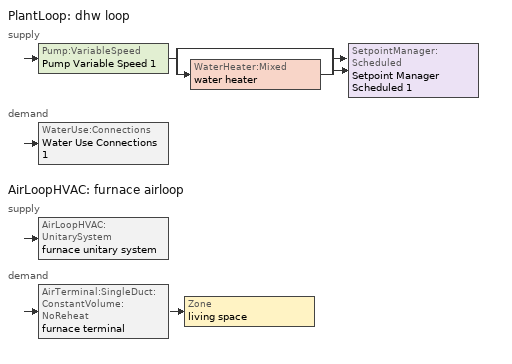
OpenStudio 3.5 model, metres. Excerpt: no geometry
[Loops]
PlantLoop 'dhw loop'
 supply: Pump:VariableSpeed 'Pump Variable Speed 1' > split
  | bypass
  | WaterHeater:Mixed 'water heater'
  join > SetpointManager:Scheduled 'Setpoint Manager Scheduled 1'
 demand: WaterUse:Connections 'Water Use Connections 1'
AirLoopHVAC 'furnace airloop'
 supply: AirLoopHVAC:UnitarySystem 'furnace unitary system'
 demand: AirTerminal:SingleDuct:ConstantVolume:NoReheat 'furnace terminal' > Zone 'living space'
[EnergyManagementSystem:ProgramCallingManager]
total_loads_program calling manager: EndOfZoneTimestepAfterZoneReporting; total_loads_program
unmet_hours_program calling manager: EndOfZoneTimestepBeforeZoneReporting; unmet_hours_program
infil_program calling manager: BeginZoneTimestepAfterInitHeatBalance; infil_program
natural_vent_program calling manager: BeginZoneTimestepAfterInitHeatBalance; natural_vent_program
furnace_airloop_0_duct_program calling manager: EndOfSystemTimestepAfterHVACReporting; furnace_airloop_0_duct_program
water heater EC_adj ProgramManager: EndOfSystemTimestepBeforeHVACReporting; water_heater_EC_adj
furnace supply fan disaggregate program calling manager: EndOfSystemTimestepBeforeHVACReporting; furnace_supply_fan_disaggregate_program
fixedwindow_view_factor_to_ground_program calling manager: BeginZoneTimestepAfterInitHeatBalance; fixedwindow_view_factor_to_ground_program
Emissions Calc Prgm: EndOfSystemTimestepBeforeHVACReporting; Emissions_Calc_Prgm
[EnergyManagementSystem:Program]
total_loads_program: Set loads_htg_tot = 0; Set loads_clg_tot = 0; If htg_load_liv > 0; Set loads_htg_tot = htg_load_tot - clg_load_tot; ElseIf clg_load_liv > 0; Set loads_clg_tot = clg_load_tot - htg_load_tot; EndIf
unmet_hours_program: Set htg_unmet_hours = 0; Set clg_unmet_hours = 0; If (DayOfYear >= 1) && (DayOfYear <= 365); Set htg_unmet_hours = htg_unmet_hours + zone_htg_unmet_s; EndIf
infil_program: Set p_m = 0.14; Set p_s = 0.22; Set s_m = 270; Set s_s = 370; Set z_m = 9.99744; Set z_s = 2.4384; Set f_t = (((s_m/z_m)^p_m)*((z_s/s_s)^p_s)); Set Tdiff = airflow_tin_s-airflow_tt_s; Set dT = @Abs Tdiff; Set c = 0.0742; Set Cs = 0.0575; Set Cw = 0.1308; Set n = 0.65; Set sft = (f_t*0.7000000000000001); Set temp1 = ((c*Cw)*((sft*site_vw_s)^(2*n)))^2; Set Qinf = (((c*Cs*(dT^n))^2)+temp1)^0.5; Set Qinf = (@Max Qinf 0); Set mech_vent_house_fan_sensible_load_equip_act = 0.0; Set mech_vent_house_fan_latent_load_equip_act = 0.0; Set OASupInPb = out_pb_s; Set OASupInTemp = airflow_tt_s; Set OASupInW = out_wt_s; Set OASupRho = (@RhoAirFnPbTdbW OASupInPb OASupInTemp OASupInW); Set OASupCp = (@CpAirFnW OASupInW); Set OASupInEnth = (@HFnTdbW OASupInTemp OASupInW); Set ZoneTemp = airflow_tin_s; Set ZoneW = airflow_win_s; Set ZoneCp = (@CpAirFnW ZoneW); Set ZoneAirEnth = (@HFnTdbW ZoneTemp ZoneW); Set mech_vent_house_fan_cfis_act = 0.0; Set QWHV_cfis_sup = 0.0; Set QWHV_cfis_suppl_sup = 0.0; Set QWHV_cfis_suppl_exh = 0.0; Set Qrange = 0; Set Qbath = 0; Set Qdryer = 0; Set Qdryer = Qdryer + 0.00383 * clothes_dryer_exhaust_0_sch_s; Set QWHV_sup = 0.0; Set QWHV_exh = 0.0; Set Qexhaust = Qrange + Qbath + Qdryer + QWHV_exh + QWHV_cfis_suppl_exh; Set Qsupply = QWHV_sup + QWHV_cfis_sup + QWHV_cfis_suppl_sup; Set Qfan = (@Max Qexhaust Qsupply); If Qfan > 0; Set Qavg = ((Qexhaust + Qsupply) / 2.0); If ((@Abs (Qexhaust - Qavg)) / Qavg) <= 0.1; Set phi = 1; Else; Set phi = (Qinf / (Qinf + Qfan)); EndIf; Set Qinf_adj = phi * Qinf; Else; Set Qinf_adj = Qinf; EndIf; Set infil_flow_act = Qinf_adj; Set Qload = Qfan; Set Effectiveness_Sens = 0.0; Set Effectiveness_Lat = 0.0; Set Fan_MFR = Qload * OASupRho; Set ZoneInEnth = OASupInEnth; Set ZoneInTemp = OASupInTemp; Set FanTotalToLv = Fan_MFR * (ZoneInEnth - ZoneAirEnth); Set FanSensToLv = Fan_MFR * ZoneCp * (ZoneInTemp - ZoneTemp); Set FanLatToLv = FanTotalToLv - FanSensToLv; Set mech_vent_house_fan_sensible_load_equip_act = mech_vent_house_fan_sensible_load_equip_act + FanSensToLv; Set mech_vent_house_fan_latent_load_equip_act = mech_vent_house_fan_latent_load_equip_act + FanLatToLv
natural_vent_program: Set Tin = airflow_tin_s; Set Tout = airflow_tt_s; Set Wout = out_wt_s; Set Pbar = out_pb_s; Set Phiout = (@RhFnTdbWPb Tout Wout Pbar); Set MaxHR = 0.0115; Set MaxRH = 0.7; Set Tnvsp = (htg_sp_s + clg_sp_s) / 2; Set NVavail = natural_vent_avail_s; Set ClgSsnAvail = cool_season; Set natural_vent_flow_act = 0; Set whole_house_fan_flow_act = 0; Set whole_house_fan_mix_act = 0; Set whole_house_fan_act = 0; If (Wout < MaxHR) && (Phiout < MaxRH) && (Tin > Tout) && (Tin > Tnvsp) && (ClgSsnAvail > 0); Set WHF_Flow = 0; Set Adj = (Tin-Tnvsp)/(Tin-Tout); Set Adj = (@Min Adj 1); Set Adj = (@Max Adj 0); If (WHF_Flow > 0); Set whole_house_fan_flow_act = WHF_Flow*Adj; Set whole_house_fan_mix_act = WHF_Flow*Adj; Set WHF_W = 0; Set whole_house_fan_act = WHF_W*Adj; ElseIf (NVavail > 0); Set NVArea = 5646.8697384960005; Set Cs = 8.963020389461627e-05; Set Cw = 6.158219665777789e-05; Set Tdiff = Tin-Tout; Set dT = (@Abs Tdiff); Set Vwind = site_vw_s; Set SGNV = NVArea*Adj*((((Cs*dT)+(Cw*(Vwind^2)))^0.5)/1000); Set MaxNV = 0.9061390909440001; Set natural_vent_flow_act = (@Min SGNV MaxNV); EndIf; EndIf
furnace_airloop_0_duct_program: Set furnace_airloop_AH_MFR = furnace_airloop_AH_MFR_s; Set furnace_airloop_Fan_RTF = 0; Set furnace_airloop_Fan_RTF = furnace_airloop_Fan_RTF + furnace_airloop_Fan_RTF_s; Set furnace_airloop_AH_VFR = furnace_airloop_AH_VFR_s; Set furnace_airloop_AH_Tout = furnace_airloop_AH_Tout_s; Set furnace_airloop_AH_Wout = furnace_airloop_AH_Wout_s; Set furnace_airloop_RA_T = furnace_airloop_RA_T_s; Set furnace_airloop_Ra_W = furnace_airloop_Ra_W_s; Set furnace_airloop_0_DZ_T = furnace_airloop_0_DZ_T_s; Set furnace_airloop_0_DZ_W = furnace_airloop_0_DZ_W_s; Run furnace_airloop_0_duct_subroutine; Set furnace_airloop_0_SupSensLkToLv_equip_act = furnace_airloop_0_SupSensLkToLv; Set furnace_airloop_0_SupLatLkToLv_equip_act = furnace_airloop_0_SupLatLkToLv; Set furnace_airloop_0_SupCondToLv_equip_act = furnace_airloop_0_SupCondToLv; Set furnace_airloop_0_RetSensLkToRP_equip_act = furnace_airloop_0_RetSensLkToRP; Set furnace_airloop_0_RetLatLkToRP_equip_act = furnace_airloop_0_RetLatLkToRP; Set furnace_airloop_0_RetCondToRP_equip_act = furnace_airloop_0_RetCondToRP; Set furnace_airloop_0_RetCondToDZ_equip_act = furnace_airloop_0_RetCondToDZ; Set furnace_airloop_0_SupCondToDZ_equip_act = furnace_airloop_0_SupCondToDZ; Set furnace_airloop_0_SupSensLkToDZ_equip_act = furnace_airloop_0_SupSensLkToDZ; Set furnace_airloop_0_SupLatLkToDZ_equip_act = furnace_airloop_0_SupLatLkToDZ; Set furnace_airloop_0_ZoneMixDZToLv_mix_act = furnace_airloop_0_ZoneMixDZToLv; Set furnace_airloop_0_ZoneMixLvToDZ_mix_act = furnace_airloop_0_ZoneMixLvToDZ
water_heater_EC_adj: Set dhw_e_cons = water_heater_energy + water_heater_on_cycle_parasitic + water_heater_off_cycle_parasitic; Set water_heater_ec_adj_act = 0.0 * dhw_e_cons; Set ec_adj_energy = water_heater_ec_adj_act * 3600 * SystemTimeStep
furnace_supply_fan_disaggregate_program: Set furnace_supply_fan_primary_htg = 0; If furnace_htg_coil_s > 0; Set furnace_supply_fan_primary_htg = furnace_supply_fan_s; EndIf
fixedwindow_view_factor_to_ground_program: Set fixedwindow0_actuator = 0.5*fixedwindow_shading_coefficient; Set fixedwindow1_actuator = 0.5*fixedwindow_shading_coefficient; Set fixedwindow2_actuator = 0.5*fixedwindow_shading_coefficient; Set fixedwindow3_actuator = 0.5*fixedwindow_shading_coefficient
Emissions_Calc_Prgm: SET fut_hr_val = Fut_Sen; SET his_hr_val = His_Sen; SET fut_yr_val = 444; SET his_yr_val = 1314; SET elec = Ele_Sen; SET conv = 1000000 * 60 * 60; SET conv_kg_mt = 0.001; SET fut_hr = (fut_hr_val * elec / conv) * conv_kg_mt; SET his_hr = (his_hr_val * elec / conv) * conv_kg_mt; SET fut_yr = (fut_yr_val * elec / conv) * conv_kg_mt; SET his_yr = (his_yr_val * elec / conv) * conv_kg_mt; SET fut_hr_intensity = fut_hr * 1000 / 2160.017976729603; SET his_hr_intensity = his_hr * 1000 / 2160.017976729603; SET fut_yr_intensity = fut_yr * 1000 / 2160.017976729603; SET his_yr_intensity = his_yr * 1000 / 2160.017976729603
[EnergyManagementSystem:Sensor]
Name | Output Variable or Output Meter | Output Variable or Output Meter Index Key
clg_load_tot | Cooling:EnergyTransfer
htg_load_tot | Heating:EnergyTransfer
clg_load_liv | Cooling:EnergyTransfer:Zone:LIVING SPACE
htg_load_liv | Heating:EnergyTransfer:Zone:LIVING SPACE
zone_clg_unmet_s | Zone Cooling Setpoint Not Met Time | living space
zone_htg_unmet_s | Zone Heating Setpoint Not Met Time | living space
clothes_dryer_exhaust_0_sch_s | Schedule Value | clothes dryer 1
clg_sp_s | Schedule Value | cooling setpoint
htg_sp_s | Schedule Value | heating setpoint
natural_vent_avail_s | Schedule Value | natural vent avail schedule
furnace_airloop_0_DZ_W_s | Zone Mean Air Humidity Ratio | crawlspace - unvented
furnace_airloop_0_DZ_T_s | Zone Air Temperature | crawlspace - unvented
furnace_airloop_Ra_W_s | System Node Humidity Ratio | Node 9
furnace_airloop_RA_T_s | System Node Temperature | Node 9
furnace_airloop_AH_Wout_s | System Node Humidity Ratio | Node 6
furnace_airloop_AH_VFR_s | System Node Current Density Volume Flow Rate | Node 6
furnace_airloop_AH_MFR_s | System Node Mass Flow Rate | Node 6
furnace_airloop_Fan_RTF_s | Fan Runtime Fraction | furnace supply fan
airflow_tt_s | Zone Outdoor Air Drybulb Temperature | living space
airflow_tin_s | Zone Mean Air Temperature | living space
site_vw_s | Site Wind Speed
airflow_win_s | Zone Air Humidity Ratio | living space
out_wt_s | Site Outdoor Air Humidity Ratio
furnace_airloop_AH_Tout_s | System Node Temperature | Node 6
water_heater_off_cycle_parasitic | Water Heater Off Cycle Parasitic Electricity Rate | water heater
water_heater_on_cycle_parasitic | Water Heater On Cycle Parasitic Electricity Rate | water heater
water_heater_energy | Water Heater NaturalGas Rate | water heater
out_pb_s | Site Outdoor Air Barometric Pressure
furnace_htg_coil_s | Heating Coil NaturalGas Energy | furnace htg coil
furnace_supply_fan_s | Fan Electricity Energy | furnace supply fan
fixedwindow_shading_coefficient | Schedule Value | trans schedule winter=0.7 summer=0.7
cool_season | Schedule Value | cooling season schedule
Fut_Sen | Schedule Value | RMPAc 2030 Future Hourly Emissions Sch
His_Sen | Schedule Value | Rocky Mountains 2019 Historical Hourly Emissions Sch
Ele_Sen | Facility Total Purchased Electricity Energy | Whole Building
[EnergyManagementSystem:Actuator]
Name | Actuated Component | Actuated Component Type | Actuated Component Control Type
mech_vent_house_fan_latent_load_equip_act | mech vent house fan latent load equip | OtherEquipment | Power Level
mech_vent_house_fan_sensible_load_equip_act | mech vent house fan sensible load equip | OtherEquipment | Power Level
infil_flow_act | infil flow | Zone Infiltration | Air Exchange Flow Rate
mech_vent_house_fan_cfis_act | mech vent house fan cfis | ElectricEquipment | Electricity Rate
whole_house_fan_mix_act | whole house fan mix | ZoneMixing | Air Exchange Flow Rate
whole_house_fan_act | whole house fan | ElectricEquipment | Electricity Rate
whole_house_fan_flow_act | whole house fan flow | Zone Infiltration | Air Exchange Flow Rate
natural_vent_flow_act | natural vent flow | Zone Infiltration | Air Exchange Flow Rate
furnace_airloop_0_ZoneMixLvToDZ_mix_act | furnace_airloop_0_ZoneMixLvToDZ mix | ZoneMixing | Air Exchange Flow Rate
furnace_airloop_0_ZoneMixDZToLv_mix_act | furnace_airloop_0_ZoneMixDZToLv mix | ZoneMixing | Air Exchange Flow Rate
furnace_airloop_0_SupLatLkToDZ_equip_act | furnace_airloop_0_SupLatLkToDZ equip | OtherEquipment | Power Level
furnace_airloop_0_SupSensLkToDZ_equip_act | furnace_airloop_0_SupSensLkToDZ equip | OtherEquipment | Power Level
furnace_airloop_0_RetCondToDZ_equip_act | furnace_airloop_0_RetCondToDZ equip | OtherEquipment | Power Level
furnace_airloop_0_SupCondToDZ_equip_act | furnace_airloop_0_SupCondToDZ equip | OtherEquipment | Power Level
furnace_airloop_0_RetLatLkToRP_equip_act | furnace_airloop_0_RetLatLkToRP equip | OtherEquipment | Power Level
furnace_airloop_0_RetSensLkToRP_equip_act | furnace_airloop_0_RetSensLkToRP equip | OtherEquipment | Power Level
furnace_airloop_0_RetCondToRP_equip_act | furnace_airloop_0_RetCondToRP equip | OtherEquipment | Power Level
furnace_airloop_0_SupCondToLv_equip_act | furnace_airloop_0_SupCondToLv equip | OtherEquipment | Power Level
furnace_airloop_0_SupLatLkToLv_equip_act | furnace_airloop_0_SupLatLkToLv equip | OtherEquipment | Power Level
furnace_airloop_0_SupSensLkToLv_equip_act | furnace_airloop_0_SupSensLkToLv equip | OtherEquipment | Power Level
water_heater_ec_adj_act | water heater EC adjustment | OtherEquipment | Power Level
fixedwindow3_actuator | Window13 | Surface | View Factor To Ground
fixedwindow2_actuator | Window8 | Surface | View Factor To Ground
fixedwindow1_actuator | Window6 | Surface | View Factor To Ground
fixedwindow0_actuator | Window1 | Surface | View Factor To Ground
[OtherEquipment:Definition] Design Level Calculation Method=EquipmentLevel; Fraction Radiant=0
Name | Design Level {W} | Fraction Latent | Fraction Lost
mech vent house fan latent load equip; furnace_airloop_0_SupLatLkToDZ equip; furnace_airloop_0_RetLatLkToRP equip; furnace_airloop_0_SupLatLkToLv equip | 0 | 1 | 0
mech vent house fan sensible load equip; furnace_airloop_0_SupSensLkToDZ equip; furnace_airloop_0_RetCondToDZ equip; furnace_airloop_0_SupCondToDZ equip; furnace_airloop_0_RetSensLkToRP equip; furnace_airloop_0_RetCondToRP equip; furnace_airloop_0_SupCondToLv equip; furnace_airloop_0_SupSensLkToLv equip | 0 | 0 | 0
water heater EC adjustment | 0.01 | 0 | 1
[ElectricEquipment:Definition] Design Level Calculation Method=EquipmentLevel
Name | Design Level {W} | Fraction Latent | Fraction Radiant | Fraction Lost
mech vent house fan cfis | 0 | 0 | 0 | 0
whole house fan | 0 | 0 | 0 | 1
dishwasher | 31.1823 | 0.3 | 0.18 | 0.4
clothes washer | 9.88015 | 0.03 | 0.162 | 0.7
[EnergyManagementSystem:Subroutine]
furnace_airloop_0_duct_subroutine: Set AH_MFR = furnace_airloop_AH_MFR; If AH_MFR>0; Set AH_Tout = furnace_airloop_AH_Tout; Set AH_Wout = furnace_airloop_AH_Wout; Set RA_T = furnace_airloop_RA_T; Set RA_W = furnace_airloop_Ra_W; Set Fan_RTF = furnace_airloop_Fan_RTF; Set DZ_T = furnace_airloop_0_DZ_T; Set DZ_W = furnace_airloop_0_DZ_W; Set AH_VFR = furnace_airloop_AH_VFR; Set h_SA = (@HFnTdbW AH_Tout AH_Wout); Set h_RA = (@HFnTdbW RA_T RA_W); Set h_fg = (@HfgAirFnWTdb AH_Wout AH_Tout); Set h_DZ = (@HFnTdbW DZ_T DZ_W); Set air_cp = 1006.0; Set f_sup = 0.09; Set f_ret = 0.060000000000000005; Set sup_lk_mfr = f_sup * AH_MFR; Set ret_lk_mfr = f_ret * AH_MFR; Set SupTotLkToLiv = sup_lk_mfr*(h_RA - h_SA); Set SupLatLkToLv = sup_lk_mfr*h_fg*(RA_W-AH_Wout); Set SupSensLkToLv = SupTotLkToLiv-SupLatLkToLv; Set supply_ua = 15.217; Set eTm = 0-((Fan_RTF/(AH_MFR*air_cp))*supply_ua); Set t_sup = DZ_T+((AH_Tout-DZ_T)*(@Exp eTm)); Set SupCondToLv = AH_MFR*air_cp*(t_sup-AH_Tout); Set SupCondToDZ = 0-SupCondToLv; Set return_ua = 2.472; Set eTm = 0-((Fan_RTF/(AH_MFR*air_cp))*return_ua); Set t_ret = DZ_T+((RA_T-DZ_T)*(@Exp eTm)); Set RetCondToRP = AH_MFR*air_cp*(t_ret-RA_T); Set RetCondToDZ = 0-RetCondToRP; Set RetLatLkToRP = 0; Set RetSensLkToRP = ret_lk_mfr*air_cp*(DZ_T-RA_T); Set SupTotLkToDZ = sup_lk_mfr*(h_SA-h_DZ); Set SupLatLkToDZ = sup_lk_mfr*h_fg*(AH_Wout-DZ_W); Set SupSensLkToDZ = SupTotLkToDZ-SupLatLkToDZ; Set f_imbalance = f_sup-f_ret; Set oa_vfr = 0.0 * f_imbalance * AH_VFR; Set sup_lk_vfr = f_sup * AH_VFR; Set ret_lk_vfr = f_ret * AH_VFR; If f_sup > f_ret; Set ZoneMixLvToDZ = 0; Set ZoneMixDZToLv = (sup_lk_vfr-ret_lk_vfr)-oa_vfr; Else; Set ZoneMixLvToDZ = (ret_lk_vfr-sup_lk_vfr)+oa_vfr; Set ZoneMixDZToLv = 0; EndIf; Else; Set SupLatLkToLv = 0; Set SupSensLkToLv = 0; Set SupCondToLv = 0; Set RetCondToRP = 0; Set RetLatLkToRP = 0; Set RetSensLkToRP = 0; Set RetCondToDZ = 0; Set SupCondToDZ = 0; Set SupLatLkToDZ = 0; Set SupSensLkToDZ = 0; Set ZoneMixLvToDZ = 0; Set ZoneMixDZToLv = 0; EndIf; Set furnace_airloop_0_SupLatLkToLv = SupLatLkToLv; Set furnace_airloop_0_SupSensLkToLv = SupSensLkToLv; Set furnace_airloop_0_SupCondToLv = SupCondToLv; Set furnace_airloop_0_RetCondToRP = RetCondToRP; Set furnace_airloop_0_RetLatLkToRP = RetLatLkToRP; Set furnace_airloop_0_RetSensLkToRP = RetSensLkToRP; Set furnace_airloop_0_RetCondToDZ = RetCondToDZ; Set furnace_airloop_0_SupCondToDZ = SupCondToDZ; Set furnace_airloop_0_SupLatLkToDZ = SupLatLkToDZ; Set furnace_airloop_0_SupSensLkToDZ = SupSensLkToDZ; Set furnace_airloop_0_ZoneMixLvToDZ = ZoneMixLvToDZ; Set furnace_airloop_0_ZoneMixDZToLv = ZoneMixDZToLv
[AirLoopHVAC:ReturnPlenum]
Air Loop HVAC Return Plenum 1: ThermalZone=furnace airloop ret air zone
[Zone equipment]
living space: furnace terminal
[Sizing:Zone] Zone Cooling Design Supply Air Temperature Input Method=SupplyAirTemperature; Zone Cooling Design Supply Air Temperature {C}=14; Zone Cooling Design Supply Air Temperature Difference {deltaC}=11.11; Zone Heating Design Supply Air Temperature Input Method=SupplyAirTemperature; Zone Heating Design Supply Air Temperature {C}=40; Zone Heating Design Supply Air Temperature Difference {deltaC}=11.11; Zone Cooling Design Supply Air Humidity Ratio {kg-H2O/kg-air}=0.0085; Zone Heating Design Supply Air Humidity Ratio {kg-H2O/kg-air}=0.008; Cooling Design Air Flow Method=DesignDay; Heating Design Air Flow Method=DesignDay; Account for Dedicated Outdoor Air System=No; Dedicated Outdoor Air System Control Strategy=NeutralSupplyAir; Dedicated Outdoor Air Low Setpoint Temperature for Design {C}=autosize; Dedicated Outdoor Air High Setpoint Temperature for Design {C}=autosize; Zone Load Sizing Method=Sensible Load Only No Latent Load; Zone Latent Cooling Design Supply Air Humidity Ratio Input Method=HumidityRatioDifference; Zone Cooling Design Supply Air Humidity Ratio Difference {kgWater/kgDryAir}=0.005; Zone Latent Heating Design Supply Air Humidity Ratio Input Method=HumidityRatioDifference; Zone Humidification Design Supply Air Humidity Ratio Difference {kgWater/kgDryAir}=0.005
furnace airloop ret air zone; crawlspace - unvented; attic - vented; living space
[EnergyManagementSystem:InternalVariable]
furnace_airloop_max_sup_fan_mfr: Internal Data Index Key=furnace supply fan; Internal Data Type=Fan Maximum Mass Flow Rate
[WaterUse:Equipment]
Name | Water Use Equipment Definition | Flow Rate Fraction Schedule
dishwasher | dishwasher | dishwasher
clothes washer | clothes washer | clothes washer
dhw distribution waste | dhw distribution waste | dhw fixtures
dhw fixtures | dhw fixtures | dhw fixtures
[WaterUse:Equipment:Definition]
Name | Peak Flow Rate {m3/s} | Target Temperature Schedule
dishwasher | 3.5038e-07
clothes washer | 2.36558e-07
dhw distribution waste | 1.94826e-06 | mixed water temperature schedule
dhw fixtures | 5.52832e-06 | mixed water temperature schedule
[WaterUse:Connections]
Water Use Connections 1: Drain Water Heat Exchanger Type=None; Drain Water Heat Exchanger Destination=Plant; Water Use Equipment Name 1=dhw fixtures; Water Use Equipment Name 2=dhw distribution waste; Water Use Equipment Name 3=clothes washer; Water Use Equipment Name 4=dishwasher
[EnergyManagementSystem:OutputVariable] Type of Data in Variable=Summed; Update Frequency=SystemTimestep
Name | EMS Variable | EMS Program or Subroutine | Units
water heater EC adjustment outvar | ec_adj_energy | water_heater_EC_adj | J
furnace supply fan htg primary disaggregate | furnace_supply_fan_primary_htg | furnace_supply_fan_disaggregate_program | J
Future_Hourly_Electricity_Emissions | fut_hr | Emissions_Calc_Prgm | mt
Historical_Hourly_Electricity_Emissions | his_hr | Emissions_Calc_Prgm | mt
Future_Annual_Electricity_Emissions | fut_yr | Emissions_Calc_Prgm | mt
Historical_Annual_Electricity_Emissions | his_yr | Emissions_Calc_Prgm | mt
Future_Hourly_Electricity_Emissions_Intensity | fut_hr_intensity | Emissions_Calc_Prgm | kg/ft2
Historical_Hourly_Electricity_Emissions_Intensity | his_hr_intensity | Emissions_Calc_Prgm | kg/ft2
Future_Annual_Electricity_Emissions_Intensity | fut_yr_intensity | Emissions_Calc_Prgm | kg/ft2
Historical_Annual_Electricity_Emissions_Intensity | his_yr_intensity | Emissions_Calc_Prgm | kg/ft2
[WaterHeater:Sizing]
water heater: Design Mode=PeakDraw; Time Storage Can Meet Peak Draw {hr}=0.538503; Time for Tank Recovery {hr}=0; Nominal Tank Volume for Autosizing Plant Connections {m3}=1
[WaterHeater:Mixed]
water heater: Tank Volume {m3}=0.143846; Setpoint Temperature Schedule=WH Setpoint Temp; Deadband Temperature Difference {deltaC}=2; Maximum Temperature Limit {C}=99; Heater Control Type=Cycle; Heater Maximum Capacity {W}=10550.6; Heater Minimum Capacity {W}=0; Heater Fuel Type=NaturalGas; Heater Thermal Efficiency=0.783317; Off Cycle Parasitic Fuel Consumption Rate {W}=0; Off Cycle Parasitic Fuel Type=Electricity; Off Cycle Parasitic Heat Fraction to Tank=0; On Cycle Parasitic Fuel Consumption Rate {W}=0; On Cycle Parasitic Fuel Type=Electricity; On Cycle Parasitic Heat Fraction to Tank=0; Ambient Temperature Indicator=ThermalZone; Ambient Temperature Thermal Zone=living space; Off Cycle Loss Coefficient to Ambient Temperature {W/K}=2.18432; Off Cycle Loss Fraction to Thermal Zone=0.91; On Cycle Loss Coefficient to Ambient Temperature {W/K}=2.18432; On Cycle Loss Fraction to Thermal Zone=1; Use Side Effectiveness=1; Source Side Effectiveness=1; Use Side Design Flow Rate {m3/s}=autosize; Source Side Design Flow Rate {m3/s}=autosize; Indirect Water Heating Recovery Time {hr}=1.5; Source Side Flow Control Mode=IndirectHeatPrimarySetpoint
[SetpointManager:Scheduled]
Setpoint Manager Scheduled 1: Control Variable=Temperature; Schedule=dhw temp
[Pump:VariableSpeed]
Pump Variable Speed 1: Rated Flow Rate {m3/s}=0.01; Rated Pump Head {Pa}=1; Rated Power Consumption {W}=0; Motor Efficiency=1; Fraction of Motor Inefficiencies to Fluid Stream=0; Coefficient 1 of the Part Load Performance Curve=0; Coefficient 2 of the Part Load Performance Curve=1; Coefficient 3 of the Part Load Performance Curve=0; Coefficient 4 of the Part Load Performance Curve=0; Pump Control Type=Intermittent; Skin Loss Radiative Fraction=0.5; Design Power Sizing Method=PowerPerFlowPerPressure; Design Electric Power per Unit Flow Rate {W/(m3/s)}=348701.1; Design Shaft Power per Unit Flow Rate per Unit Head {W-s/m3-Pa}=1.28205; Design Minimum Flow Rate Fraction=0
[Sizing:Plant]
dhw loop: Loop Type=Heating; Design Loop Exit Temperature {C}=52.6667; Loop Design Temperature Difference {deltaC}=5.55556; Sizing Option=NonCoincident; Zone Timesteps in Averaging Window=1; Coincident Sizing Factor Mode=None
[PlantLoop]
dhw loop: Glycol Concentration=0; Maximum Loop Flow Rate {m3/s}=0.01; Plant Loop Volume {m3}=0.003; Load Distribution Scheme=Optimal
[AirTerminal:SingleDuct:ConstantVolume:NoReheat]
furnace terminal: Availability Schedule=Always On Discrete; Maximum Air Flow Rate {m3/s}=0.410594
[Sizing:System]
furnace airloop: Central Heating Maximum System Air Flow Ratio=0.3; Preheat Design Temperature {C}=7; Preheat Design Humidity Ratio {kg-H2O/kg-Air}=0.008; Precool Design Temperature {C}=12.8; Precool Design Humidity Ratio {kg-H2O/kg-Air}=0.008; Central Cooling Design Supply Air Temperature {C}=12.8; Central Heating Design Supply Air Temperature {C}=16.7; 100% Outdoor Air in Cooling=Yes; 100% Outdoor Air in Heating=Yes; Central Cooling Design Supply Air Humidity Ratio {kg-H2O/kg-Air}=0.0085; Zone Maximum Outdoor Air Fraction=1; Cooling Supply Air Flow Rate Per Floor Area {m3/s-m2}=0.00996765; Cooling Fraction of Autosized Cooling Supply Air Flow Rate=1; Cooling Supply Air Flow Rate Per Unit Cooling Capacity {m3/s-W}=3.94755e-05; Heating Supply Air Flow Rate Per Floor Area {m3/s-m2}=0.00996765; Heating Fraction of Autosized Heating Supply Air Flow Rate=1; Heating Fraction of Autosized Cooling Supply Air Flow Rate=1; Heating Supply Air Flow Rate Per Unit Heating Capacity {m3/s-W}=3.15882e-05; Cooling Design Capacity Method=CoolingDesignCapacity; Cooling Design Capacity {W}=autosize; Cooling Design Capacity Per Floor Area {W/m2}=234.7; Fraction of Autosized Cooling Design Capacity=1; Heating Design Capacity Method=HeatingDesignCapacity; Heating Design Capacity {W}=autosize; Heating Design Capacity Per Floor Area {W/m2}=157; Fraction of Autosized Heating Design Capacity=1; Central Cooling Capacity Control Method=OnOff; Occupant Diversity=autosize
[AirLoopHVAC]
furnace airloop: Availability Schedule=Always On Discrete; Design Supply Air Flow Rate {m3/s}=0.410594; Design Return Air Flow Fraction of Supply Air Flow=1
[AirLoopHVAC:UnitarySystem]
furnace unitary system: Control Type=Load; Controlling Zone or Thermostat Location=living space; Dehumidification Control Type=None; Availability Schedule=Always On Discrete; Supply Fan=furnace supply fan; Fan Placement=BlowThrough; Supply Air Fan Operating Mode Schedule=furnace auto fan schedule; Heating Coil=furnace htg coil; DX Heating Coil Sizing Ratio=1; Use DOAS DX Cooling Coil=No; DOAS DX Cooling Coil Leaving Minimum Air Temperature {C}=2; Latent Load Control=SensibleOnlyLoadControl; Supply Air Flow Rate Method During Cooling Operation=SupplyAirFlowRate; Supply Air Flow Rate During Cooling Operation {m3/s}=0; Supply Air Flow Rate Method During Heating Operation=SupplyAirFlowRate; Supply Air Flow Rate During Heating Operation {m3/s}=0.410594; Supply Air Flow Rate When No Cooling or Heating is Required {m3/s}=0; Maximum Supply Air Temperature {C}=48.8889; Maximum Outdoor Dry-Bulb Temperature for Supplemental Heater Operation {C}=21; Maximum Cycling Rate {cycles/hr}=2.5; Heat Pump Time Constant {s}=60; Fraction of On-Cycle Power Use=0.01; Heat Pump Fan Delay Time {s}=60; Ancilliary On-Cycle Electric Power {W}=0; Ancilliary Off-Cycle Electric Power {W}=0
[Fan:SystemModel]
furnace supply fan: Availability Schedule=Always On Discrete; Design Maximum Air Flow Rate {m3/s}=0.410594; Speed Control Method=Discrete; Electric Power Minimum Flow Rate Fraction=0.2; Design Pressure Rise {Pa}=794.58; Motor Efficiency=1; Motor In Air Stream Fraction=1; Design Electric Power Consumption {W}=autosize; Design Power Sizing Method=TotalEfficiencyAndPressure; Electric Power Per Unit Flow Rate {W/(m3/s)}=840; Electric Power Per Unit Flow Rate Per Unit Pressure {W-s/m3-Pa}=1.66667; Fan Total Efficiency=0.75; Motor Loss Radiative Fraction=0; Speed Flow Fraction 1=1; Speed Electric Power Fraction 1=1
[Coil:Heating:Gas]
furnace htg coil: Availability Schedule=Always On Discrete; Gas Burner Efficiency=0.8; Nominal Capacity {W}=11219.3; Parasitic Electric Load {W}=0; Parasitic Gas Load {W}=0; Fuel Type=NaturalGas
[External:File]
Name | File
External File 1 | future_hourly_co2e_2030.csv
External File 2 | historical_hourly_co2e_2019.csv
External File 3 | future_annual_co2e.csv
External File 4 | historical_annual_co2e.csv
[Schedule:Day]
clothes dryer allday1 1: 1, 0, 0.123457, 2, 0, 0.0740741, 3, 0, 0.0493827, 4, 0, 0.0246914, 5, 0, 0.0493827, 6, 0, 0.0740741, 7, 0, 0.197531, 8, 0, 0.395062, 9, 0, 0.592593, 10, 0, 0.839506, 11, 0, 0.962963, 12, 0, 1, 13, 0, 0.91358, 14, 0, 0.82716, 15, 0, 0.703704, 16, 0, 0.753086, 17, 0, 0.679012, 18, 0, 0.666667, 20, 0, 0.62963, 21, 0, 0.641975, 22, 0, 0.666667, 23, 0, 0.54321, 24, 0, 0.296296
Schedule Day 16; Schedule Day 15; Schedule Day 10; Schedule Day 7; Schedule Day 5; cooling season schedule allday10; cooling season schedule allday1; Schedule Day 3; Schedule Day 2; Schedule Day 1: 24, 0, 0
natural vent avail schedule day; cooling season schedule allday6: 24, 0, 1
dhw fixtures allday1: 1, 0, 0.0932203, 2, 0, 0.0423729, 3, 0, 0.0254237, 4, 0, 0.0423729, 5, 0, 0.118644, 6, 0, 0.440678, 7, 0, 1, 8, 0, 0.991525, 9, 0, 0.805085, 10, 0, 0.627119, 11, 0, 0.508475, 12, 0, 0.398305, 13, 0, 0.288136, 14, 0, 0.245763, 15, 0, 0.220339, 16, 0, 0.211864, 17, 0, 0.254237, 18, 0, 0.330508, 21, 0, 0.355932, 22, 0, 0.347458, 23, 0, 0.245763, 24, 0, 0.177966
dishwasher allday12; dishwasher allday1: 1, 0, 0.135135, 2, 0, 0.0630631, 3, 0, 0.045045, 5, 0, 0.027027, 6, 0, 0.0900901, 7, 0, 0.18018, 8, 0, 0.279279, 9, 0, 0.522523, 10, 0, 0.585586, 11, 0, 0.504505, 12, 0, 0.432432, 13, 0, 0.369369, 14, 0, 0.414414, 15, 0, 0.324324, 17, 0, 0.342342, 18, 0, 0.441441, 19, 0, 0.783784, 20, 0, 1, 21, 0, 0.810811, 22, 0, 0.603604, 23, 0, 0.396396, 24, 0, 0.279279
dishwasher allday10: 1, 0, 0.133657, 2, 0, 0.0623732, 3, 0, 0.0445523, 5, 0, 0.0267314, 6, 0, 0.0891046, 7, 0, 0.178209, 8, 0, 0.276224, 9, 0, 0.516807, 10, 0, 0.57918, 11, 0, 0.498986, 12, 0, 0.427702, 13, 0, 0.365329, 14, 0, 0.409881, 15, 0, 0.320777, 17, 0, 0.338597, 18, 0, 0.436613, 19, 0, 0.77521, 20, 0, 0.989061, 21, 0, 0.801941, 22, 0, 0.597001, 23, 0, 0.39206, 24, 0, 0.276224
dishwasher allday9; dishwasher allday6: 1, 0, 0.109636, 2, 0, 0.0511633, 3, 0, 0.0365452, 5, 0, 0.0219271, 6, 0, 0.0730904, 7, 0, 0.146181, 8, 0, 0.22658, 9, 0, 0.423924, 10, 0, 0.475088, 11, 0, 0.409306, 12, 0, 0.350834, 13, 0, 0.299671, 14, 0, 0.336216, 15, 0, 0.263125, 17, 0, 0.277744, 18, 0, 0.358143, 19, 0, 0.635887, 20, 0, 0.811304, 21, 0, 0.657814, 22, 0, 0.489706, 23, 0, 0.321598, 24, 0, 0.22658
dishwasher allday7: 1, 0, 0.110375, 2, 0, 0.0515082, 3, 0, 0.0367916, 5, 0, 0.0220749, 6, 0, 0.0735832, 7, 0, 0.147166, 8, 0, 0.228108, 9, 0, 0.426782, 10, 0, 0.478291, 11, 0, 0.412066, 12, 0, 0.353199, 13, 0, 0.301691, 14, 0, 0.338483, 15, 0, 0.264899, 17, 0, 0.279616, 18, 0, 0.360557, 19, 0, 0.640173, 20, 0, 0.816773, 21, 0, 0.662248, 22, 0, 0.493007, 23, 0, 0.323766, 24, 0, 0.228108
dishwasher allday5; dishwasher allday3: 1, 0, 0.122077, 2, 0, 0.0569695, 3, 0, 0.0406925, 5, 0, 0.0244155, 6, 0, 0.0813849, 7, 0, 0.16277, 8, 0, 0.252293, 9, 0, 0.472033, 10, 0, 0.529002, 11, 0, 0.455756, 12, 0, 0.390648, 13, 0, 0.333678, 14, 0, 0.374371, 15, 0, 0.292986, 17, 0, 0.309263, 18, 0, 0.398786, 19, 0, 0.708049, 20, 0, 0.903373, 21, 0, 0.732464, 22, 0, 0.545279, 23, 0, 0.358094, 24, 0, 0.252293
dishwasher allday4: 1, 0, 0.121585, 2, 0, 0.0567395, 3, 0, 0.0405282, 5, 0, 0.0243169, 6, 0, 0.0810564, 7, 0, 0.162113, 8, 0, 0.251275, 9, 0, 0.470127, 10, 0, 0.526867, 11, 0, 0.453916, 12, 0, 0.389071, 13, 0, 0.332331, 14, 0, 0.37286, 15, 0, 0.291803, 17, 0, 0.308014, 18, 0, 0.397177, 19, 0, 0.705191, 20, 0, 0.899727, 21, 0, 0.729508, 22, 0, 0.543078, 23, 0, 0.356648, 24, 0, 0.251275
clothes washer allday12; clothes washer allday1: 1, 0, 0.103525, 2, 0, 0.0805193, 4, 0, 0.046011, 5, 0, 0.0805193, 6, 0, 0.12653, 7, 0, 0.253061, 8, 0, 0.563635, 9, 0, 0.839701, 10, 0, 0.989237, 11, 0, 0.966231, 12, 0, 0.862707, 13, 0, 0.770684, 14, 0, 0.690165, 15, 0, 0.563635, 16, 0, 0.598143, 17, 0, 0.575138, 21, 0, 0.563635, 22, 0, 0.540629, 23, 0, 0.368088, 24, 0, 0.195547
clothes washer allday11: 1, 0, 0.0982001, 2, 0, 0.0763778, 4, 0, 0.0436445, 5, 0, 0.0763778, 6, 0, 0.120022, 7, 0, 0.240045, 8, 0, 0.534645, 9, 0, 0.796512, 10, 0, 0.938356, 11, 0, 0.916534, 12, 0, 0.818334, 13, 0, 0.731045, 14, 0, 0.654667, 15, 0, 0.534645, 16, 0, 0.567378, 17, 0, 0.545556, 21, 0, 0.534645, 22, 0, 0.512823, 23, 0, 0.349156, 24, 0, 0.185489
clothes washer allday10: 1, 0, 0.0987121, 2, 0, 0.076776, 4, 0, 0.043872, 5, 0, 0.076776, 6, 0, 0.120648, 7, 0, 0.241296, 8, 0, 0.537432, 9, 0, 0.800664, 10, 0, 0.943249, 11, 0, 0.921313, 12, 0, 0.8226, 13, 0, 0.734856, 14, 0, 0.65808, 15, 0, 0.537432, 16, 0, 0.570336, 17, 0, 0.5484, 21, 0, 0.537432, 22, 0, 0.515496, 23, 0, 0.350976, 24, 0, 0.186456
clothes washer allday9; clothes washer allday6: 1, 0, 0.101989, 2, 0, 0.0793246, 4, 0, 0.0453284, 5, 0, 0.0793246, 6, 0, 0.124653, 7, 0, 0.249306, 8, 0, 0.555272, 9, 0, 0.827243, 10, 0, 0.97456, 11, 0, 0.951896, 12, 0, 0.849907, 13, 0, 0.75925, 14, 0, 0.679925, 15, 0, 0.555272, 16, 0, 0.589269, 17, 0, 0.566604, 21, 0, 0.555272, 22, 0, 0.532608, 23, 0, 0.362627, 24, 0, 0.192646
clothes washer allday7: 1, 0, 0.102296, 2, 0, 0.0795636, 4, 0, 0.0454649, 5, 0, 0.0795636, 6, 0, 0.125028, 7, 0, 0.250057, 8, 0, 0.556945, 9, 0, 0.829734, 10, 0, 0.977495, 11, 0, 0.954763, 12, 0, 0.852467, 13, 0, 0.761537, 14, 0, 0.681973, 15, 0, 0.556945, 16, 0, 0.591044, 17, 0, 0.568311, 21, 0, 0.556945, 22, 0, 0.534212, 23, 0, 0.363719, 24, 0, 0.193226
clothes washer allday5; clothes washer allday3: 1, 0, 0.104651, 2, 0, 0.0813953, 4, 0, 0.0465116, 5, 0, 0.0813953, 6, 0, 0.127907, 7, 0, 0.255814, 8, 0, 0.569767, 9, 0, 0.848837, 10, 0, 1, 11, 0, 0.976744, 12, 0, 0.872093, 13, 0, 0.77907, 14, 0, 0.697674, 15, 0, 0.569767, 16, 0, 0.604651, 17, 0, 0.581395, 21, 0, 0.569767, 22, 0, 0.546512, 23, 0, 0.372093, 24, 0, 0.197674
clothes washer allday4: 1, 0, 0.104446, 2, 0, 0.0812361, 4, 0, 0.0464206, 5, 0, 0.0812361, 6, 0, 0.127657, 7, 0, 0.255313, 8, 0, 0.568652, 9, 0, 0.847176, 10, 0, 0.998043, 11, 0, 0.974833, 12, 0, 0.870386, 13, 0, 0.777545, 14, 0, 0.696309, 15, 0, 0.568652, 16, 0, 0.603468, 17, 0, 0.580258, 21, 0, 0.568652, 22, 0, 0.545442, 23, 0, 0.371365, 24, 0, 0.197288
clothes washer allday2: 1, 0, 0.102603, 2, 0, 0.0798025, 4, 0, 0.0456014, 5, 0, 0.0798025, 6, 0, 0.125404, 7, 0, 0.250808, 8, 0, 0.558617, 9, 0, 0.832226, 10, 0, 0.980431, 11, 0, 0.95763, 12, 0, 0.855027, 13, 0, 0.763824, 14, 0, 0.684021, 15, 0, 0.558617, 16, 0, 0.592818, 17, 0, 0.570018, 21, 0, 0.558617, 22, 0, 0.535817, 23, 0, 0.364811, 24, 0, 0.193806
cooling setpoint allday1: 24, 0, 25.5556
heating setpoint allday1: 24, 0, 21.6667
[Schedule:Rule] Apply Monday=Yes; Apply Wednesday=Yes; Apply Friday=Yes; Date Specification Type=DateRange; Start Day=1
Name | Schedule Ruleset | Rule Order | Day Schedule | Apply Sunday | Apply Tuesday | Apply Thursday | Apply Saturday | Start Month | End Month | End Day
clothes dryer allday ruleset1 1 | clothes dryer 1 | 0 | clothes dryer allday1 1 | Yes | Yes | Yes | Yes | 1 | 12 | 31
natural vent avail schedule rule | natural vent avail schedule | 0 | natural vent avail schedule day |  |  |  |  | 1 | 12 | 31
dhw fixtures allday ruleset1 | dhw fixtures | 0 | dhw fixtures allday1 | Yes | Yes | Yes | Yes | 1 | 12 | 31
dishwasher allday ruleset12 | dishwasher | 0 | dishwasher allday12 | Yes | Yes | Yes | Yes | 12 | 12 | 31
dishwasher allday ruleset9 | dishwasher | 2 | dishwasher allday9 | Yes | Yes | Yes | Yes | 9 | 9 | 30
dishwasher allday ruleset7 | dishwasher | 3 | dishwasher allday7 | Yes | Yes | Yes | Yes | 7 | 8 | 31
dishwasher allday ruleset6 | dishwasher | 4 | dishwasher allday6 | Yes | Yes | Yes | Yes | 6 | 6 | 30
dishwasher allday ruleset5 | dishwasher | 5 | dishwasher allday5 | Yes | Yes | Yes | Yes | 5 | 5 | 31
dishwasher allday ruleset4 | dishwasher | 6 | dishwasher allday4 | Yes | Yes | Yes | Yes | 4 | 4 | 30
dishwasher allday ruleset3 | dishwasher | 7 | dishwasher allday3 | Yes | Yes | Yes | Yes | 3 | 3 | 31
dishwasher allday ruleset1 | dishwasher | 8 | dishwasher allday1 | Yes | Yes | Yes | Yes | 1 | 2 | 28
dishwasher allday ruleset10 | dishwasher | 1 | dishwasher allday10 | Yes | Yes | Yes | Yes | 10 | 11 | 30
clothes washer allday ruleset12 | clothes washer | 0 | clothes washer allday12 | Yes | Yes | Yes | Yes | 12 | 12 | 31
clothes washer allday ruleset11 | clothes washer | 1 | clothes washer allday11 | Yes | Yes | Yes | Yes | 11 | 11 | 30
clothes washer allday ruleset10 | clothes washer | 2 | clothes washer allday10 | Yes | Yes | Yes | Yes | 10 | 10 | 31
clothes washer allday ruleset7 | clothes washer | 4 | clothes washer allday7 | Yes | Yes | Yes | Yes | 7 | 8 | 31
clothes washer allday ruleset6 | clothes washer | 5 | clothes washer allday6 | Yes | Yes | Yes | Yes | 6 | 6 | 30
clothes washer allday ruleset5 | clothes washer | 6 | clothes washer allday5 | Yes | Yes | Yes | Yes | 5 | 5 | 31
clothes washer allday ruleset4 | clothes washer | 7 | clothes washer allday4 | Yes | Yes | Yes | Yes | 4 | 4 | 30
clothes washer allday ruleset3 | clothes washer | 8 | clothes washer allday3 | Yes | Yes | Yes | Yes | 3 | 3 | 31
clothes washer allday ruleset1 | clothes washer | 10 | clothes washer allday1 | Yes | Yes | Yes | Yes | 1 | 1 | 31
clothes washer allday ruleset2 | clothes washer | 9 | clothes washer allday2 | Yes | Yes | Yes | Yes | 2 | 2 | 28
clothes washer allday ruleset9 | clothes washer | 3 | clothes washer allday9 | Yes | Yes | Yes | Yes | 9 | 9 | 30
cooling season schedule allday ruleset10 | cooling season schedule | 0 | cooling season schedule allday10 | Yes | Yes | Yes | Yes | 10 | 12 | 31
cooling season schedule allday ruleset6 | cooling season schedule | 1 | cooling season schedule allday6 | Yes | Yes | Yes | Yes | 6 | 9 | 30
cooling season schedule allday ruleset1 | cooling season schedule | 2 | cooling season schedule allday1 | Yes | Yes | Yes | Yes | 1 | 5 | 31
cooling setpoint allday ruleset1 | cooling setpoint | 0 | cooling setpoint allday1 | Yes | Yes | Yes | Yes | 1 | 12 | 31
heating setpoint allday ruleset1 | heating setpoint | 0 | heating setpoint allday1 | Yes | Yes | Yes | Yes | 1 | 12 | 31
[Schedule:Ruleset]
Name | Default Day Schedule
clothes dryer 1 | Schedule Day 16
natural vent avail schedule | Schedule Day 15
dhw fixtures | Schedule Day 10
dishwasher | Schedule Day 7
clothes washer | Schedule Day 5
cooling season schedule | Schedule Day 3
cooling setpoint | Schedule Day 2
heating setpoint | Schedule Day 1
[Schedule:Constant]
Name | Value
mixed water temperature schedule | 40.5556
WH Setpoint Temp; dhw temp | 52.6667
furnace auto fan schedule | 0
Always On Discrete | 1
trans schedule winter=0.7 summer=0.7 | 0.7
[Schedule:File] Rows to Skip at Top=1; Number of Hours of Data=8760; Column Separator=Comma; Interpolate to Timestep=No; Minutes per Item=60
Name | External File | Column Number
RMPAc 2030 Future Hourly Emissions Sch | External File 1 | 14
Rocky Mountains 2019 Historical Hourly Emissions Sch | External File 2 | 11
